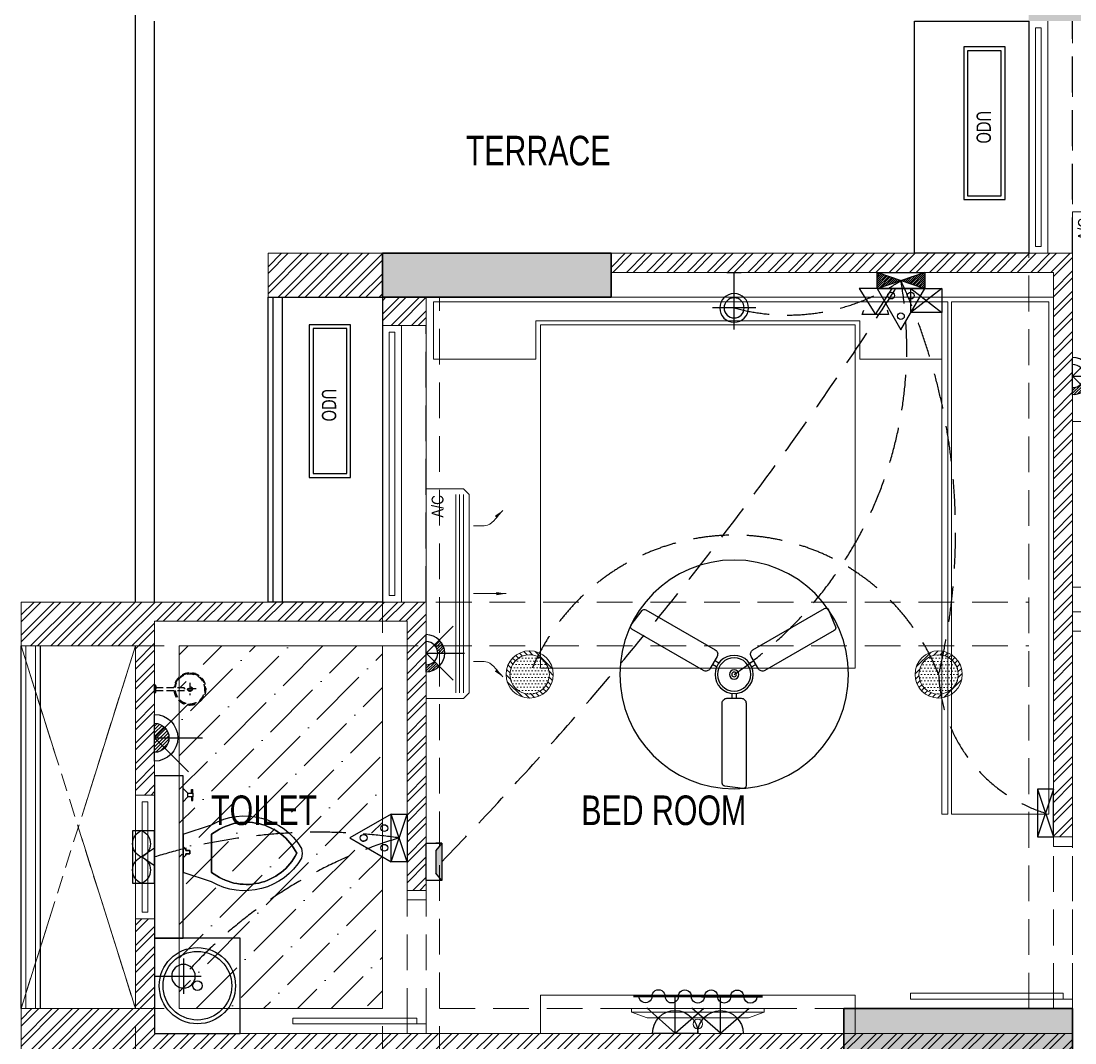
# Model space of a CAD drawing. Header units: inches. Extents: x 822859 to 1009930, y 496782 to 576896.
# Drawn here: x 825709 to 831238, y 519782 to 525141 of the extents above; entities that cross this region are included whole.
import ezdxf
from ezdxf.enums import TextEntityAlignment as Align

# ---------------------------------------------------------------- set-up
doc = ezdxf.new("R2010")
doc.units = ezdxf.units.IN
doc.header["$LTSCALE"] = 750
doc.header["$MEASUREMENT"] = 0
for name, pattern in [('DASHED', [0.75, 0.5, -0.25]), ('HIDDEN', [0.375, 0.25, -0.125]), ('HIDDEN2', [0.1875, 0.125, -0.0625])]:
    doc.linetypes.add(name, pattern=pattern)
for name, color, linetype, lineweight in [('1 x 15 W green led dl', 84, 'Continuous', 5), ('COLUMN', 5, 'Continuous', 13), ('DOOR-MSA', 8, 'Continuous', 13), ('DOTTED LINE-MSA', 8, 'HIDDEN2', 13), ('ELE-01-MSA', 8, 'Continuous', 18), ('ELE-04-MSA', 139, 'Continuous', 15), ('FURNITURE-MSA', 251, 'Continuous', 5), ('HVAC-HW UNIT', 1, 'Continuous', 13), ('S_B4_230x125', 3, 'HIDDEN', 20), ('S_B4_230x575', 10, 'HIDDEN', 20), ('S_B4_300x575', 30, 'HIDDEN', 20), ('S_B4_CUT OUT LINE', 9, 'Continuous', 20), ('S_B4_SUNK', 250, 'Continuous', 20), ('S_C_ABOVE HP TO TOP', 5, 'Continuous', 30), ('TEXT DETAIL-MSA', 8, 'Continuous', 13), ('TEXT ROOM NAME-MSA', 8, 'Continuous', 13), ('WALL HATCH-MSA', 251, 'Continuous', 9), ('WALL-MSA', 11, 'Continuous', 18), ('WINDOW-MSA', 8, 'Continuous', 13)]:
    doc.layers.add(name, color=color, linetype=linetype, lineweight=lineweight)
for name, color, linetype in [('AC 2 MODULE SWITCH', 6, 'DASHED'), ('CS SHEET', 7, 'Continuous'), ('E-18 wall light point', 3, 'Continuous'), ('E-18a wall light point', 6, 'Continuous'), ('E-20 night light point', 152, 'Continuous'), ('E-45 exhaust fan point', 5, 'Continuous'), ('E-47 switch board', 1, 'Continuous'), ('E-49 5A plug point', 150, 'Continuous'), ('E-49a SB with 5A plug point', 5, 'Continuous'), ('E-50 15A plug point', 1, 'Continuous'), ('E-51 15 A AC PLUG POINT', 6, 'Continuous'), ('E-55 telephone point', 6, 'Continuous'), ('E-56 television point', 4, 'Continuous'), ('ELE-02-MSA', 8, 'Continuous'), ("Emg-42 4' fan point", 30, 'Continuous'), ('P.FIXTURE', 8, 'Continuous'), ('PE-E-Electrical Control', 150, 'HIDDEN'), ('PROJ.', 7, 'Continuous'), ('R.C.C HATCH-MSA', 250, 'Continuous'), ('Switch Board', 72, 'Continuous')]:
    doc.layers.add(name, color=color, linetype=linetype)
doc.styles.add('125pt1.6', font='simplex.shx', dxfattribs={"width": 0.6, "height": 200})
doc.styles.add('Arial Narrow', font='swisscl.ttf', dxfattribs={"height": 150})
doc.styles.add('MtXpl_Swis721_LtCn_B', font='swisscl.ttf')
doc.styles.add('NARROW', font='ARIALN.TTF', dxfattribs={"height": 2.25})
doc.dimstyles.new('DIM_50', dxfattribs={"dimtxt": 200, "dimasz": 100, "dimexe": 25, "dimexo": 5, "dimgap": 25, "dimtad": 1, "dimdec": 0, "dimzin": 0, "dimdsep": 46, "dimtxsty": '125pt1.6', "dimblk": 'ARCHTICK', "dimcen": 0.09, "dimclrd": 8, "dimclre": 8, "dimclrt": 7, "dimaunit": 1, "dimadec": 4, "dimazin": 0, "dimtfac": 1, "dimtdec": 0, "dimtmove": 2, "dimatfit": 1, "dimfxl": 150, "dimfxlon": 1, "dimtolj": 1, "dimtzin": 0, "dimarcsym": 1})
pattern_1 = [(45, (-830625.795, -554021.86), (-53.0330086, 53.0330086), []), (45, (-830590.44, -554021.86), (-53.0330086, 53.0330086), [])]

# ---------------------------------------------------------------- blocks, each defined once
blk = doc.blocks.new('BLOCK-G & H TYPICAL COLOUMN')
at = {"layer": 'R.C.C HATCH-MSA'}
h = blk.add_hatch(color=256, dxfattribs=at)
h.dxf.hatch_style = 1
h.paths.add_polyline_path([(172697.62, -104207.75), (172688.57, -104207.75), (172688.57, -104255), (172697.62, -104255)])
h.paths.add_polyline_path([(172327.12, -104207.75), (172336.18, -104207.75), (172336.18, -104255), (172327.12, -104255)])
h.paths.add_polyline_path([(172819.88, -104207.75), (172819.88, -104216.81), (172867.12, -104216.81), (172867.12, -104207.75)])
h.paths.add_polyline_path([(172204.87, -104207.75), (172204.87, -104216.81), (172157.62, -104216.81), (172157.62, -104207.75)])
h.paths.add_polyline_path([(172561.18, -104240.06), (172552.12, -104240.06), (172552.12, -104287.31), (172561.18, -104287.31)])
h.paths.add_polyline_path([(172463.57, -104240.06), (172472.62, -104240.06), (172472.62, -104287.31), (172463.57, -104287.31)])
h.paths.add_polyline_path([(172177.87, -104422.2), (172177.87, -104431.25), (172130.62, -104431.25), (172130.62, -104422.2)])
h.paths.add_polyline_path([(172894.12, -104422.2), (172894.12, -104431.25), (172846.88, -104431.25), (172846.88, -104422.2)])
h.paths.add_polyline_path([(172336.12, -104486.75), (172336.12, -104495.81), (172288.87, -104495.81), (172288.87, -104486.75)])
h.paths.add_polyline_path([(172202.62, -104543.75), (172202.62, -104552.81), (172155.37, -104552.81), (172155.37, -104543.75)])
h.paths.add_polyline_path([(172822.13, -104543.75), (172822.13, -104552.81), (172869.37, -104552.81), (172869.37, -104543.75)])
h.paths.add_polyline_path([(172516.9, -104495.81), (172507.85, -104495.81), (172507.85, -104448.56), (172516.9, -104448.56)])
h.paths.add_polyline_path([(172697.62, -104104.25), (172688.57, -104104.25), (172688.57, -104057.01), (172697.62, -104057.01)])
h.paths.add_polyline_path([(172327.12, -104104.25), (172336.18, -104104.25), (172336.18, -104057.01), (172327.12, -104057.01)])
h.paths.add_polyline_path([(172819.88, -104104.25), (172819.88, -104095.2), (172867.12, -104095.2), (172867.12, -104104.25)])
h.paths.add_polyline_path([(172204.87, -104104.25), (172204.87, -104095.2), (172157.62, -104095.2), (172157.62, -104104.25)])
h.paths.add_polyline_path([(172561.18, -104071.94), (172552.12, -104071.94), (172552.12, -104024.7), (172561.18, -104024.7)])
h.paths.add_polyline_path([(172463.57, -104071.94), (172472.62, -104071.94), (172472.62, -104024.7), (172463.57, -104024.7)])
h.paths.add_polyline_path([(172177.87, -103889.81), (172177.87, -103880.75), (172130.62, -103880.75), (172130.62, -103889.81)])
h.paths.add_polyline_path([(172894.12, -103889.81), (172894.12, -103880.75), (172846.88, -103880.75), (172846.88, -103889.81)])
h.paths.add_polyline_path([(172336.12, -103825.25), (172336.12, -103816.2), (172288.87, -103816.2), (172288.87, -103825.25)])
h.paths.add_polyline_path([(172202.62, -103768.25), (172202.62, -103759.2), (172155.37, -103759.2), (172155.37, -103768.25)])
h.paths.add_polyline_path([(172822.13, -103768.25), (172822.13, -103759.2), (172869.37, -103759.2), (172869.37, -103768.25)])
h.paths.add_polyline_path([(172516.9, -103816.2), (172507.85, -103816.2), (172507.85, -103863.44), (172516.9, -103863.44)])
h.paths.add_polyline_path([(172548.37, -103699.31), (172548.37, -103690.25), (172595.62, -103690.25), (172595.62, -103699.31)])
h.paths.add_polyline_path([(172476.37, -103699.31), (172476.37, -103690.25), (172429.13, -103690.25), (172429.13, -103699.31)])
h.paths.add_polyline_path([(172726.82, -103612.31), (172726.82, -103603.25), (172774.06, -103603.25), (172774.06, -103612.31)])
h.paths.add_polyline_path([(172297.93, -103612.31), (172297.93, -103603.25), (172250.69, -103603.25), (172250.69, -103612.31)])
h.paths.add_polyline_path([(172920.37, -103523.81), (172920.37, -103514.75), (172857.56, -103514.75), (172857.56, -103523.81)])
h.paths.add_polyline_path([(172104.37, -103523.81), (172104.37, -103514.75), (172167.19, -103514.75), (172167.19, -103523.81)])
h.paths.add_polyline_path([(172476.37, -103492.94), (172467.32, -103492.94), (172467.32, -103445.7), (172476.37, -103445.7)])
h.paths.add_polyline_path([(172548.37, -103492.94), (172557.43, -103492.94), (172557.43, -103445.7), (172548.37, -103445.7)])
h.paths.add_polyline_path([(172663.43, -103454.75), (172759.5, -103454.75), (172759.5, -103349.7), (172663.43, -103349.7), (172663.43, -103358.75), (172750.44, -103358.75), (172750.44, -103445.7), (172663.43, -103445.7)])
h.paths.add_polyline_path([(172361.32, -103454.75), (172265.25, -103454.75), (172265.25, -103349.7), (172361.32, -103349.7), (172361.32, -103358.75), (172274.31, -103358.75), (172274.31, -103445.7), (172361.32, -103445.7)])
h.paths.add_polyline_path([(172428.37, -103358.75), (172419.32, -103358.75), (172419.32, -103311.51), (172428.37, -103311.51)])
h.paths.add_polyline_path([(172428.37, -103132.74), (172419.32, -103132.74), (172419.32, -103179.99), (172428.37, -103179.99)])
h.paths.add_polyline_path([(172151.62, -103286.75), (172151.62, -103277.7), (172104.37, -103277.7), (172104.37, -103286.75)])
h.paths.add_polyline_path([(172245.43, -103162.74), (172245.43, -103153.68), (172198.19, -103153.68), (172198.19, -103162.74)])
h.paths.add_polyline_path([(172428.37, -103021.25), (172419.32, -103021.25), (172419.32, -103068.5), (172428.37, -103068.5)])
h.paths.add_polyline_path([(172245.43, -102997.25), (172236.37, -102997.25), (172236.37, -103044.5), (172245.43, -103044.5)])
h.paths.add_polyline_path([(172104.37, -102997.25), (172104.37, -103006.31), (172151.62, -103006.31), (172151.62, -102997.25)])
h.paths.add_polyline_path([(172596.37, -103358.75), (172605.43, -103358.75), (172605.43, -103311.51), (172596.37, -103311.51)])
h.paths.add_polyline_path([(172596.37, -103132.74), (172605.43, -103132.74), (172605.43, -103179.99), (172596.37, -103179.99)])
h.paths.add_polyline_path([(172873.13, -103286.75), (172873.13, -103277.7), (172920.37, -103277.7), (172920.37, -103286.75)])
h.paths.add_polyline_path([(172779.32, -103162.74), (172779.32, -103153.68), (172826.56, -103153.68), (172826.56, -103162.74)])
h.paths.add_polyline_path([(172596.37, -103021.25), (172605.43, -103021.25), (172605.43, -103068.5), (172596.37, -103068.5)])
h.paths.add_polyline_path([(172779.32, -102997.25), (172788.37, -102997.25), (172788.37, -103044.5), (172779.32, -103044.5)])
h.paths.add_polyline_path([(172920.37, -102997.25), (172920.37, -103006.31), (172873.13, -103006.31), (172873.13, -102997.25)])
h.paths.add_polyline_path([(172548.37, -104612.7), (172548.37, -104621.75), (172595.62, -104621.75), (172595.62, -104612.7)])
h.paths.add_polyline_path([(172476.37, -104612.7), (172476.37, -104621.75), (172429.13, -104621.75), (172429.13, -104612.7)])
h.paths.add_polyline_path([(172297.93, -104699.7), (172297.93, -104708.75), (172250.69, -104708.75), (172250.69, -104699.7)])
h.paths.add_polyline_path([(172104.37, -104788.2), (172104.37, -104797.25), (172167.19, -104797.25), (172167.19, -104788.2)])
h.paths.add_polyline_path([(172726.82, -104699.7), (172726.82, -104708.75), (172774.06, -104708.75), (172774.06, -104699.7)])
h.paths.add_polyline_path([(172920.37, -104788.2), (172920.37, -104797.25), (172857.56, -104797.25), (172857.56, -104788.2)])
h.paths.add_polyline_path([(172476.37, -104819.06), (172467.32, -104819.06), (172467.32, -104866.31), (172476.37, -104866.31)])
h.paths.add_polyline_path([(172548.37, -104819.06), (172557.43, -104819.06), (172557.43, -104866.31), (172548.37, -104866.31)])
h.paths.add_polyline_path([(172663.43, -104857.25), (172759.5, -104857.25), (172759.5, -104962.31), (172663.43, -104962.31), (172663.43, -104953.25), (172750.44, -104953.25), (172750.44, -104866.31), (172663.43, -104866.31)])
h.paths.add_polyline_path([(172361.32, -104857.25), (172265.25, -104857.25), (172265.25, -104962.31), (172361.32, -104962.31), (172361.32, -104953.25), (172274.31, -104953.25), (172274.31, -104866.31), (172361.32, -104866.31)])
h.paths.add_polyline_path([(172428.37, -104953.25), (172419.32, -104953.25), (172419.32, -105000.5), (172428.37, -105000.5)])
h.paths.add_polyline_path([(172428.37, -105178.31), (172419.32, -105178.31), (172419.32, -105131.06), (172428.37, -105131.06)])
h.paths.add_polyline_path([(172151.62, -105025.25), (172151.62, -105034.31), (172104.37, -105034.31), (172104.37, -105025.25)])
h.paths.add_polyline_path([(172245.43, -105072.5), (172236.37, -105072.5), (172236.37, -105025.25), (172245.43, -105025.25)])
h.paths.add_polyline_path([(172428.37, -105290.75), (172419.32, -105290.75), (172419.32, -105243.51), (172428.37, -105243.51)])
h.paths.add_polyline_path([(172245.43, -105314.75), (172236.37, -105314.75), (172236.37, -105267.51), (172245.43, -105267.51)])
h.paths.add_polyline_path([(172104.37, -105277.35), (172113.43, -105277.35), (172113.43, -105314.75), (172104.37, -105314.75)])
h.paths.add_polyline_path([(172596.37, -104953.25), (172605.43, -104953.25), (172605.43, -105000.5), (172596.37, -105000.5)])
h.paths.add_polyline_path([(172596.37, -105178.31), (172605.43, -105178.31), (172605.43, -105131.06), (172596.37, -105131.06)])
h.paths.add_polyline_path([(172873.13, -105025.25), (172873.13, -105034.31), (172920.37, -105034.31), (172920.37, -105025.25)])
h.paths.add_polyline_path([(172788.37, -105025.25), (172779.32, -105025.25), (172779.32, -105072.5), (172788.37, -105072.5)])
h.paths.add_polyline_path([(172596.37, -105290.75), (172605.43, -105290.75), (172605.43, -105243.51), (172596.37, -105243.51)])
h.paths.add_polyline_path([(172779.32, -105314.75), (172788.37, -105314.75), (172788.37, -105267.51), (172779.32, -105267.51)])
h.paths.add_polyline_path([(172911.32, -105314.75), (172920.37, -105314.75), (172920.37, -105277.35), (172911.32, -105277.35)])
h.paths.add_polyline_path([(172688.63, -104486.75), (172688.63, -104495.81), (172735.87, -104495.81), (172735.87, -104486.75)])
h.paths.add_polyline_path([(172688.63, -103825.25), (172688.63, -103816.2), (172735.87, -103816.2), (172735.87, -103825.25)])
at = {"layer": 'COLUMN'}
for points in [[(172202.62, -104543.75), (172202.62, -104552.81), (172155.37, -104552.81), (172155.37, -104543.75)], [(172297.93, -104699.7), (172297.93, -104708.75), (172250.69, -104708.75), (172250.69, -104699.7)]]:
    blk.add_lwpolyline(points, close=True, dxfattribs=at)
blk = doc.blocks.new('t4tgg34')
for points in [[(375405.3, -62759.1), (375390.8, -62744.6), (375390.8, -62738.4), (375370.8, -62738.4), (375370.8, -62719.7), (375390.8, -62719.7), (375390.8, -62713.4), (375405.3, -62699), (375405.3, -62635.1), (375255.5, -62585.2, 0.412342), (374784.6, -62708.9, 0.132891), (374784.6, -62761, 0.412336), (375255.5, -62884.7), (375405.3, -62834.8)], [(375255.5, -62834.8, -0.475238), (374809.5, -62734.9, -0.475243), (375255.5, -62635.1)]]:
    blk.add_lwpolyline(points, format="xyb", close=True)
blk.add_lwpolyline([(375255.5, -62834.8), (375255.5, -62635.1, 0.475243), (374809.5, -62734.9, 0.475238), (375255.5, -62834.8, 0.489246)], format="xyb")
blk.add_lwpolyline([(375405.3, -62635.1), (375405.3, -62699), (375390.8, -62713.4), (375390.8, -62719.7), (375370.8, -62719.7), (375370.8, -62738.4), (375390.8, -62738.4), (375390.8, -62744.6), (375405.3, -62759.1), (375405.3, -62699), (375405.3, -62834.8)])
blk = doc.blocks.new('9')
at = {"linetype": 'Continuous'}
for p, q in [((709869.5, -390414.7), (709869.5, -390433.8)), ((709875.9, -390433.8), (709869.5, -390433.8)), ((709875.9, -390414.7), (709875.9, -390433.8))]:
    blk.add_line(p, q, dxfattribs=at)
for points in [[(709875.9, -390395.7), (709875.9, -390376.6), (709869.5, -390376.6), (709869.5, -390395.7)], [(709894.9, -390395.7), (709920.3, -390370.3), (709920.3, -390440.1), (709894.9, -390414.7)]]:
    blk.add_lwpolyline(points, dxfattribs=at)
blk.add_lwpolyline([(709894.9, -390414.7), (709869.5, -390414.7), (709869.5, -390395.7), (709894.9, -390395.7)], close=True, dxfattribs=at)
blk = doc.blocks.new('SHOWE')
at = {"linetype": 'HIDDEN', "ltscale": 0.2}
for p, q in [((3964261.3, -1171717.9), (3964261.3, -1171674.7)), ((3964261.3, -1171674.7), (3964263.3, -1171674.7)), ((3964264.2, -1171676.3), (3964264.2, -1171716.3)), ((3964268.7, -1171680.5), (3964268.7, -1171696.3)), ((3964268.7, -1171688.6), (3964437.5, -1171688.6)), ((3964447.4, -1171664.5), (3964447.4, -1171728.1)), ((3964261.3, -1171717.9), (3964263.3, -1171717.9)), ((3964268.7, -1171712), (3964268.7, -1171696.3)), ((3964268.7, -1171704), (3964437.5, -1171704)), ((3964479.2, -1171696.3), (3964415.6, -1171696.3))]:
    blk.add_line(p, q, dxfattribs=at)
for radius in [12.5, 10.6]:
    blk.add_circle((3964447.4, -1171696.3), radius, dxfattribs=at)
for centre, radius, start, end in [((3964447.4, -1171696.3), 84.1, 185.2383, 174.7617), ((3964447.4, -1171696.3), 81.4, 185.4105, 174.5895), ((3964447.4, -1171696.3), 78, 185.6496, 174.3504), ((3964262.4, -1171676.3), 1.76, 358.0282, 62.0821), ((3964259.8, -1171685.3), 10.1, 28.3436, 64.2104), ((3964262.4, -1171716.3), 1.76, 297.9179, 1.9718), ((3964259.8, -1171707.2), 10.1, 295.7896, 331.6564)]:
    blk.add_arc(centre, radius, start, end, dxfattribs=at)
blk = doc.blocks.new('A$C16cd5f5f')
at = {"layer": 'WINDOW-MSA', "ltscale": 5000}
for points in [[(50, 50), (50, 850), (80, 850), (80, 50)], [(0, 0), (50, 0), (50, 100), (0, 100)], [(900, 0), (850, 0), (850, 100), (900, 100)]]:
    blk.add_lwpolyline(points, close=True, dxfattribs=at)
at = {"layer": 'WINDOW-MSA', "linetype": 'HIDDEN', "elevation": 0}
blk.add_lwpolyline([(50, 100), (850, 100)], dxfattribs=at)
at = {"layer": 'WINDOW-MSA', "linetype": 'HIDDEN'}
blk.add_lwpolyline([(50, 0), (850, 0)], dxfattribs=at)
blk = doc.blocks.new('A$Cbea8c011')
at = {"layer": 'ELE-02-MSA', "elevation": 0}
for points in [[(400, -108.3), (-400, -108.3), (-400, 108.3), (400, 108.3)], [(380, -88.3), (-380, -88.3), (-380, 88.3), (380, 88.3)]]:
    blk.add_lwpolyline(points, close=True, dxfattribs=at)
at = {"layer": 'TEXT DETAIL-MSA', "style": 'Arial Narrow'}
blk.add_text('ODU', height=75, dxfattribs=at).set_placement((-106.4, -41.5, 0))
blk = doc.blocks.new('A$Ca69f7aba')
at = {"layer": 'WINDOW-MSA', "ltscale": 5000}
for points in [[(-750, 0), (-700, 0), (-700, -100), (-750, -100)], [(0, 0), (-50, 0), (-50, -100), (0, -100)], [(-50, -50), (-50, -700), (-80, -700), (-80, -50)]]:
    blk.add_lwpolyline(points, close=True, dxfattribs=at)
at = {"layer": 'WINDOW-MSA', "linetype": 'HIDDEN'}
blk.add_lwpolyline([(-50, 0), (-700, 0)], dxfattribs=at)
at = {"layer": 'WINDOW-MSA', "linetype": 'HIDDEN', "elevation": 0}
blk.add_lwpolyline([(-50, -100), (-700, -100)], dxfattribs=at)
blk = doc.blocks.new('G$C7997B730')
at = {"layer": 'FURNITURE-MSA'}
for p, q in [((36, 1325, 0), (0, 1325, 0)), ((0, 1325, 0), (0, 0, 0)), ((36, 1325, 0), (0, 1325, 0)), ((93, 1169, 0), (36, 1325, 0)), ((36, 0, 0), (36, 1325, 0)), ((93, 1169, 0), (36, 1325, 0)), ((93, 156, 0), (93, 1169, 0)), ((93, 156, 0), (36, 0, 0)), ((36, 0, 0), (0, 0, 0))]:
    blk.add_line(p, q, dxfattribs=at)
blk = doc.blocks.new('A$Caebde61c')
at = {"layer": 'FURNITURE-MSA'}
for p, q in [((1525.4, -39511.1), (4816.3, -39511.1)), ((1525.4, -41109.9), (1525.4, -39659.9))]:
    blk.add_line(p, q, dxfattribs=at)
for points in [[(2100.4, -39636.1), (3800.4, -39636.1), (3800.4, -39836.1), (4231.3, -39836.1), (4231.3, -39536.1), (1563.8, -39536.1), (1563.8, -39836.1), (2100.4, -39836.1)], [(4261.3, -42222.1), (4261.3, -39536.1), (4231.3, -39536.1), (4231.3, -42222.1)], [(4791.3, -42222.1), (4791.3, -39536.1), (4281.3, -39536.1), (4281.3, -42222.1)], [(3775.4, -39656.1), (3775.4, -41456.1), (2125.4, -41456.1), (2125.4, -39656.1)], [(2125.4, -43172.1), (2125.4, -43372.1), (3775.4, -43372.1), (3775.4, -43172.1)]]:
    blk.add_lwpolyline(points, close=True, dxfattribs=at)
blk.add_circle((2950.4, -43323, 0), 25, dxfattribs=at)
at = {"layer": 'FURNITURE-MSA', "xscale": 0.5248800000000007, "yscale": 0.5248800000000007, "zscale": 0.5248800000000007, "rotation": 270}
blk.add_blockref('G$C7997B730', (2602.7, -43242.4, 0), dxfattribs=at)
blk = doc.blocks.new('DRHASHGSDG')
at = {"layer": 'WALL HATCH-MSA'}
h = blk.add_hatch(dxfattribs=at)
h.set_pattern_fill('ANSI32', color=256, scale=200)
h.set_pattern_definition(pattern_1)
h.paths.add_polyline_path([(-3620.9, -30099), (-3620.9, -30329), (-3020.9, -30329), (-3020.9, -30099)])
h = blk.add_hatch(dxfattribs=at)
h.set_pattern_fill('ANSI32', color=256, scale=200)
h.set_pattern_definition(pattern_1)
h.paths.add_polyline_path([(-1820.9, -30199), (-1820.9, -30099), (600, -30099), (600, -33160), (500, -33160), (500, -30199)])
h = blk.add_hatch(dxfattribs=at)
h.set_pattern_fill('ANSI32', color=256, scale=200)
h.set_pattern_definition(pattern_1)
h.paths.add_polyline_path([(-3020.9, -30477.8), (-3020.9, -30329), (-2790.9, -30329), (-2790.9, -30477.8)])
h = blk.add_hatch(dxfattribs=at)
h.set_pattern_fill('ANSI32', color=256, scale=200)
h.set_pattern_definition(pattern_1)
h.paths.add_polyline_path([(-4916.3, -31927.8), (-4916.3, -32157.8), (-4316.3, -32157.8), (-4316.3, -32940), (-4216.3, -32940), (-4216.3, -32027.8), (-2890.9, -32027.8), (-2890.9, -33440), (-2790.9, -33440), (-2790.9, -31927.8)])
h = blk.add_hatch(dxfattribs=at)
h.set_pattern_fill('ANSI32', color=256, scale=200)
h.set_pattern_definition(pattern_1)
h.paths.add_polyline_path([(-4916.3, -34060), (-4916.3, -34290), (-4316.3, -34290), (-4316.3, -34507.9), (-4216.3, -34507.9), (-4216.3, -34290), (-3020.9, -34290), (-3020.9, -34990), (-2920.9, -34990), (-2920.9, -34290), (500, -34290), (500, -34790), (600, -34790), (600, -34190), (-4216.3, -34190), (-4216.3, -33590), (-4316.3, -33590), (-4316.3, -34060)])
at = {"layer": 'DOTTED LINE-MSA'}
blk.add_line((-230, -28881.2), (-230, -30099), dxfattribs=at)
for points in [[(-4316.3, -32157.8), (-4916.3, -34060)], [(-4916.3, -32157.8), (-4316.3, -34060)]]:
    blk.add_lwpolyline(points, dxfattribs=at)
at = {"layer": 'ELE-01-MSA'}
for p, q in [((-4891.3, -34060), (-4891.3, -32157.8)), ((-4841.3, -32157.8), (-4841.3, -34060))]:
    blk.add_line(p, q, dxfattribs=at)
at = {"layer": 'ELE-02-MSA'}
for p, q in [((-4316.3, -31927.8), (-4316.3, -25603.2)), ((-4216.3, -31927.8), (-4216.3, -28881.2)), ((-3595.9, -30329), (-3595.9, -31927.8)), ((-3545.9, -30329), (-3545.9, -31927.8)), ((-4916.3, -34060), (-4916.3, -32157.8)), ((-4816.3, -32157.8), (-4816.3, -34060))]:
    blk.add_line(p, q, dxfattribs=at)
at = {"layer": 'ELE-02-MSA', "linetype": 'HIDDEN'}
for p, q in [((600, -30099), (600, -28881.2)), ((-2790.9, -31927.8), (-2790.9, -30477.8))]:
    blk.add_line(p, q, dxfattribs=at)
at = {"layer": 'ELE-04-MSA'}
blk.add_line((-3620.9, -30329), (-3620.9, -31927.8), dxfattribs=at)
at = {"layer": 'P.FIXTURE'}
for points in [[(-4066.3, -33690), (-4066.3, -32840), (-4216.3, -32840), (-4216.3, -33690)], [(-4216.3, -34190), (-3766.3, -34190), (-3766.3, -33690), (-4216.3, -33690)]]:
    blk.add_lwpolyline(points, close=True, dxfattribs=at)
for radius in [200, 180, 25]:
    blk.add_circle((-3991.3, -33940), radius, dxfattribs=at)
at = {"layer": 'WALL-MSA'}
for p, q in [((-3620.9, -30099), (-3020.9, -30099)), ((-3620.9, -30329), (-3620.9, -30099)), ((-3020.9, -30329), (-3020.9, -30099)), ((-1820.9, -30099), (600, -30099)), ((-1820.9, -30199), (-1820.9, -30099)), ((600, -33160), (600, -30099)), ((-1820.9, -30199), (500, -30199)), ((500, -33160), (500, -30199)), ((-3620.9, -30329), (-3020.9, -30329)), ((-2790.9, -30329), (-3020.9, -30329)), ((-2790.9, -30477.8), (-2790.9, -30329)), ((-2790.9, -31927.8), (-4916.3, -31927.8)), ((-4916.3, -32157.8), (-4916.3, -31927.8)), ((-2790.9, -31927.8, 0), (-2790.9, -33440)), ((-2890.9, -32027.8), (-4216.3, -32027.8)), ((-4216.3, -32940), (-4216.3, -32027.8)), ((-2890.9, -32027.8, 0), (-2890.9, -33440)), ((-4316.3, -32157.8), (-4916.3, -32157.8)), ((-4316.3, -32940), (-4316.3, -32157.8)), ((-4216.3, -32940), (-4316.3, -32940)), ((500, -33160), (600, -33160)), ((-2790.9, -33440), (-2890.9, -33440)), ((-4216.3, -33590), (-4316.3, -33590)), ((-4316.3, -34060), (-4316.3, -33590)), ((-4216.3, -34190), (-4216.3, -33590)), ((-4916.3, -34060), (-4316.3, -34060)), ((-4916.3, -34290), (-4916.3, -34060)), ((-4216.3, -34190), (600, -34190)), ((600, -34790), (600, -34190))]:
    blk.add_line(p, q, dxfattribs=at)
blk.add_lwpolyline([(-2790.9, -30477.8), (-3020.9, -30477.8), (-3020.9, -30329)], dxfattribs=at)
at = {"layer": 'WINDOW-MSA'}
for p, q in [((370, -28881.2), (370, -30099)), ((470, -28881.2), (470, -30099)), ((-3020.9, -30477.8), (-3020.9, -31927.8)), ((-2920.9, -30477.8), (-2920.9, -31927.8)), ((-4316.3, -33590), (-4316.3, -32940)), ((-4216.3, -32940), (-4216.3, -33590))]:
    blk.add_line(p, q, dxfattribs=at)
for points in [[(435, -30064), (435, -28916.2), (405, -28916.2), (405, -30064)], [(-2955.9, -31892.8), (-2955.9, -30512.8), (-2985.9, -30512.8), (-2985.9, -31892.8)], [(-4281.3, -32975), (-4281.3, -33555), (-4251.3, -33555), (-4251.3, -32975)]]:
    blk.add_lwpolyline(points, close=True, dxfattribs=at)
at = {"xscale": -1, "rotation": 270}
for p in [(137.9, -29416.9, 0), (-3296.5, -30874.3, 0)]:
    blk.add_blockref('A$Cbea8c011', p, dxfattribs=at)
at = {"layer": 'COLUMN', "xscale": 25.4, "yscale": 25.4, "zscale": 25.4}
blk.add_blockref('BLOCK-G & H TYPICAL COLOUMN', (-4375767.4, 2625312.3), dxfattribs=at)
at = {"layer": 'DOOR-MSA'}
blk.add_blockref('A$C16cd5f5f', (600, -32080.2, 0), dxfattribs=at)
at = {"layer": 'DOOR-MSA', "rotation": 270}
blk.add_blockref('A$Ca69f7aba', (-2790.9, -34190), dxfattribs=at)
at = {"layer": 'FURNITURE-MSA'}
blk.add_blockref('A$Caebde61c', (-4316.3, 9182.1), dxfattribs=at)
at = {"layer": 'P.FIXTURE', "lineweight": 30}
blk.add_blockref('SHOWE', (-3968477.6, 1139312.4), dxfattribs=at)
at = {"layer": 'P.FIXTURE', "rotation": 180}
blk.add_blockref('9', (705854.1, -423345.2), dxfattribs=at)
at = {"layer": 'P.FIXTURE', "xscale": -1}
blk.add_blockref('t4tgg34', (371339, 29489.1), dxfattribs=at)
at = {"layer": 'WINDOW-MSA', "rotation": 90.00000000000001}
blk.add_blockref('A$C16cd5f5f', (600, -34060), dxfattribs=at)
at = {"layer": 'TEXT ROOM NAME-MSA', "lineweight": 0, "style": 'MtXpl_Swis721_LtCn_B'}
for s, p in [('TERRACE', (-2583, -29637.9, 0)), ('TOILET', (-3919.2, -33097.5, 0)), ('BED ROOM', (-1977.2, -33097.5, 0))]:
    blk.add_text(s, height=155, dxfattribs=at).set_placement(p)
blk = doc.blocks.new('C-230x1200')
at = {"layer": 'S_C_ABOVE HP TO TOP'}
h = blk.add_hatch(color=250, dxfattribs=at)
h.dxf.hatch_style = 1
h.paths.add_polyline_path([(-230, 1200), (-230, 0), (0, 0), (0, 1200)])
at = {"layer": 'S_C_ABOVE HP TO TOP', "color": 8}
blk.add_lwpolyline([(0, 1200), (-230, 1200), (-230, 0), (0, 0)], close=True, dxfattribs=at)
blk = doc.blocks.new('zw$A6E')
at = {"layer": 'S_B4_SUNK'}
h = blk.add_hatch(dxfattribs=at)
h.set_pattern_fill('ANSI36', color=252, scale=1000)
h.set_pattern_definition([(45, (-142690.51, 158401.09), (66.29126, 243.067956), [312.5, -62.5, 0, -62.5])])
h.paths.add_polyline_path([(-16180.1, -32157.8), (-15114.7, -32157.8), (-15114.7, -34060), (-16180.1, -34060)])
at = {"layer": 'PROJ.', "color": 150}
for points in [[(-12323.8, -28881.2), (-11723.8, -28881.2), (-11723.8, -30099), (-12323.8, -30099)], [(-15714.7, -30329), (-15114.7, -30329), (-15114.7, -31927.8), (-15714.7, -31927.8)]]:
    blk.add_lwpolyline(points, close=True, dxfattribs=at)
at = {"layer": 'S_B4_230x125', "color": 118}
for p, q in [((-15114.7, -31927.8), (-11723.8, -31927.8)), ((-15114.7, -32157.8), (-11723.8, -32157.8))]:
    blk.add_line(p, q, dxfattribs=at)
at = {"layer": 'S_B4_230x575', "color": 8}
for p, q in [((-11723.8, -34060), (-11723.8, -28881.2)), ((-11493.8, -34060), (-11493.8, -28881.2)), ((-15714.7, -30099), (-15114.7, -30099)), ((-15714.7, -30099), (-15714.7, -30329)), ((-13914.7, -30099), (-11723.8, -30099)), ((-15714.7, -30329), (-15114.7, -30329)), ((-13914.7, -30329), (-11723.8, -30329)), ((-11494, -31850.2), (-8161.5, -31850.2)), ((-17010.1, -31927.8), (-15114.7, -31927.8)), ((-17010.1, -32157.8), (-17010.1, -31927.8)), ((-11494, -32080.2), (-8161.5, -32080.2)), ((-17010.1, -32157.8), (-15114.7, -32157.8)), ((-16410.1, -34060), (-16410.1, -32157.8)), ((-16180.1, -34060), (-16180.1, -32157.8)), ((-17010.1, -34060), (-15114.7, -34060)), ((-17010.1, -34290), (-17010.1, -34060)), ((-16410.1, -36307.9), (-16410.1, -34060)), ((-14814.7, -34060), (-12693.8, -34060))]:
    blk.add_line(p, q, dxfattribs=at)
at = {"layer": 'S_B4_300x575', "color": 8}
for p, q in [((-15114.7, -36307.9), (-15114.7, -30329)), ((-14814.7, -36307.9), (-14814.7, -30329))]:
    blk.add_line(p, q, dxfattribs=at)
at = {"layer": 'S_B4_CUT OUT LINE', "color": 252, "linetype": 'HIDDEN', "ltscale": 5}
for p, q in [((-16410.1, -34060), (-17010.1, -32157.8)), ((-16410.1, -32157.8), (-17010.1, -34060)), ((-17010.1, -34060), (-17010.1, -32157.8))]:
    blk.add_line(p, q, dxfattribs=at)
at = {"layer": 'S_B4_SUNK', "color": 252}
blk.add_lwpolyline([(-16180.1, -32157.8), (-15114.7, -32157.8), (-15114.7, -34060), (-16180.1, -34060)], close=True, dxfattribs=at)
at = {"layer": 'S_C_ABOVE HP TO TOP', "xscale": -1, "rotation": 270}
blk.add_blockref('C-230x1200', (-15114.7, -30099), dxfattribs=at)
at = {"layer": 'S_C_ABOVE HP TO TOP', "rotation": 90.00000000000001}
blk.add_blockref('C-230x1200', (-11493.8, -34060), dxfattribs=at)
blk = doc.blocks.new('PP-01')
h = blk.add_hatch()
h.set_pattern_fill('ANSI31', color=256, scale=1.635026, style=0)
h.set_pattern_definition([(45, (-4840.0876, -743.28332), (-0.14451727, 0.14451727), [])])
edge = h.paths.add_edge_path()
edge.add_ellipse((0, 0), major_axis=(0.861, 0.861), ratio=1, start_angle=90, end_angle=135)
edge.add_line((-1.218, 0), (0, 0))
edge.add_line((0, 0), (-0.861, 0.861))
edge = h.paths.add_edge_path()
edge.add_line((0, 0), (0, 1.218))
edge.add_ellipse((0, 0), major_axis=(0.861, 0.861), ratio=1, start_angle=45, end_angle=90)
edge.add_line((-0.861, 0.861), (0, 0))
edge = h.paths.add_edge_path()
edge.add_line((0, 0), (0.861, 0.861))
edge.add_ellipse((0, 0), major_axis=(0.861, 0.861), ratio=1, start_angle=0, end_angle=45)
edge.add_line((0, 1.218), (0, 0))
edge = h.paths.add_edge_path()
edge.add_ellipse((0, 0), major_axis=(0.861, 0.861), ratio=1, start_angle=-45, end_angle=0)
edge.add_line((0.861, 0.861), (0, 0))
edge.add_line((0, 0), (1.218, 0))
for p, q in [((0, 0), (0, 4.042)), ((0, 0), (-2.858, 2.858)), ((0, 0), (2.858, 2.858)), ((-1.962, 0), (1.962, 0))]:
    blk.add_line(p, q)
for radius in [1.962, 1.218]:
    blk.add_arc((0, 0), radius, 0, 180)
blk = doc.blocks.new('A$C4D7A2C8D')
blk.add_lwpolyline([(4, -1.68), (-6, -1.68), (-6, 1.68), (4, 1.68)], close=True)
for points in [[(4, 1.68), (-6, -1.68)], [(4, -1.68), (-6, 1.68)]]:
    blk.add_lwpolyline(points)
blk = doc.blocks.new('P ONB-01')
at = {"ltscale": 0.4}
blk.add_lwpolyline([(1.809, 0), (0, 3.133), (-1.809, 0)], close=True, dxfattribs=at)
for centre in [(0, 2.089), (-0.746, 0.522), (0.746, 0.522)]:
    blk.add_circle(centre, 0.259, dxfattribs=at)
blk = doc.blocks.new('WL-03')
for points in [[(0, 0), (0, 5.64)], [(2.14, 3.5), (-2.14, 3.5)], [(0.71, 0), (-0.71, 0)]]:
    blk.add_lwpolyline(points)
blk.add_circle((0, 3.5), 1.42)
blk = doc.blocks.new('EF-01')
for p in [(-0.84, 0), (0.84, 0)]:
    blk.add_line(p, (0, 1.24))
blk.add_lwpolyline([(-2.52, 2.1), (2.52, 2.1), (2.52, 0), (-2.52, 0)], close=True)
for centre, start, end in [((-1.26, 0.74), 21.796, 158.204), ((1.26, 0.74), 21.796, 158.204), ((-1.26, 1.75), 201.796, 338.204), ((1.26, 1.75), 201.796, 338.204)]:
    blk.add_arc(centre, 1.36, start, end)
blk = doc.blocks.new('_ArchTick')
at = {"color": 0, "linetype": 'ByBlock', "const_width": 0.15}
blk.add_lwpolyline([(-0.5, -0.5), (0.5, 0.5)], dxfattribs=at)
blk = doc.blocks.new('P-01')
for p, q in [((-0.5, 0), (-0.5, 3.094)), ((-0.5, 0), (-2.906, 2.115)), ((-0.5, 0), (1.906, 2.115)), ((1.405, 0), (-2.405, 0))]:
    blk.add_line(p, q)
blk.add_arc((-0.5, -0.001), 1.905, 0.02927, 179.97073)
blk = doc.blocks.new('A$C39A77DF2')
at = {"layer": 'E-49 5A plug point', "xscale": -62.36633987703786, "yscale": 62.36633987703786, "zscale": 79.20525164419156, "rotation": 270}
blk.add_blockref('P-01', (0, 31.2), dxfattribs=at)
blk = doc.blocks.new('TV-02')
at = {"const_width": 0.171}
blk.add_lwpolyline([(4.516, 0), (-6.36, 0)], dxfattribs=at)
at = {"ltscale": 100}
for centre, major_axis, start_param, end_param in [((-5.335, 0), (0.39, 0.39), 5.497787, 8.63938), ((-3.129, 0), (0.39, 0.39), 5.497787, 8.63938), ((-0.922, 0), (0.39, 0.39), 5.497787, 8.63938), ((0.181, 0), (0.39, 0.39), 2.356194, 5.497787), ((1.284, 0), (-0.39, 0.39), 3.926991, 7.068583), ((2.388, 0), (0.39, 0.39), 2.356194, 5.497787), ((3.491, 0), (-0.39, 0.39), 3.926991, 7.068583), ((-4.232, 0), (0.39, 0.39), 2.356194, 5.497787), ((-2.025, 0), (-0.39, 0.39), 0.785398, 3.926991)]:
    blk.add_ellipse(centre, major_axis=major_axis, ratio=1, start_param=start_param, end_param=end_param, dxfattribs=at)
blk = doc.blocks.new('NL-01')
at = {"linetype": 'HIDDEN2'}
blk.add_hatch(color=256, dxfattribs=at).paths.add_polyline_path([(1.81, 1.55), (3, 2.49), (-3, 2.49), (-1.81, 1.55)])
for p, q in [((-3, 2.49), (-3, 1.55)), ((-3, 2.49), (-1.81, 1.55)), ((-3, 2.49), (3, 2.49)), ((-3, 0), (-3, 2.49)), ((3, 2.49), (1.81, 1.55)), ((3, 2.49), (3, 0)), ((3, 0), (-3, 0)), ((-1.81, 1.55), (1.81, 1.55))]:
    blk.add_line(p, q)
blk = doc.blocks.new('TP-01')
for p, q in [((0.01, 3.04), (-1.94, 0)), ((-1.53, 3.04), (1.56, 3.04)), ((-1.39, 2.51), (-1.53, 3.04)), ((1.94, 0), (0.01, 3.04)), ((1.56, 3.04), (1.38, 2.52)), ((-1.94, 0), (1.94, 0))]:
    blk.add_line(p, q)
blk = doc.blocks.new('AC SWITCH')
at = {"layer": 'AC 2 MODULE SWITCH', "color": 5, "linetype": 'ByBlock'}
for p, q in [((0, 2.95), (4.5, -2.95)), ((0, -2.95), (4.5, 2.95))]:
    blk.add_line(p, q, dxfattribs=at)
blk.add_lwpolyline([(0, 2.95), (4.5, 2.95), (4.5, -2.95), (0, -2.95)], close=True, dxfattribs=at)
blk = doc.blocks.new('6tyyyy4')
at = {"layer": 'Switch Board'}
h = blk.add_hatch(dxfattribs=at)
h.set_pattern_fill('ANSI31', color=1, scale=2.670621)
h.set_pattern_definition([(45, (-0.07464, -0.58604), (-0.236052, 0.236052), [])])
h.paths.add_polyline_path([(-0.32, -0.54), (5.33, -2.47), (5.33, 1.39)])
h.paths.add_polyline_path([(-5.97, 1.39), (-5.97, -2.47), (-0.32, -0.54)])
at = {"layer": 'Switch Board', "color": 1}
for p, q in [((-5.97, -2.47), (-5.97, 1.39)), ((-5.97, 1.39), (5.33, 1.39)), ((-5.97, 1.39), (5.33, -2.47)), ((5.33, 1.39), (5.33, -2.47)), ((5.33, -2.47), (-5.97, -2.47))]:
    blk.add_line(p, q, dxfattribs=at)
blk.add_lwpolyline([(-5.97, -2.47), (5.33, 1.39)], dxfattribs=at)
blk = doc.blocks.new('F12')
at = {"color": 7}
for p, q in [((-0.115, 0.993), (-0.115, 1.25)), ((0.115, 0.993), (0.115, 1.25)), ((-0.918, -0.397), (-1.14, -0.525)), ((0.918, -0.397), (1.14, -0.525)), ((-0.803, -0.596), (-1.025, -0.725)), ((0.803, -0.596), (1.025, -0.725))]:
    blk.add_line(p, q, dxfattribs=at)
for points in [[(-0.375, 1.25), (0.375, 1.25, 0.414214), (0.625, 1.5), (0.625, 5.831, 0.453094), (0.455, 5.98), (-0.495, 5.855, 0.376373), (-0.625, 5.706), (-0.625, 1.5, 0.414214)], [(-0.895, -0.95), (-1.27, -0.3, 0.414214), (-1.612, -0.209), (-5.362, -2.374, 0.453094), (-5.406, -2.596), (-4.823, -3.356, 0.376373), (-4.629, -3.394), (-0.987, -1.291, 0.414214)], [(1.27, -0.3), (0.895, -0.95, 0.414214), (0.987, -1.291), (4.737, -3.457, 0.453094), (4.951, -3.384), (5.318, -2.499, 0.376373), (5.254, -2.312), (1.612, -0.209, 0.414214)]]:
    blk.add_lwpolyline(points, format="xyb", close=True, dxfattribs=at)
for radius in [6, 1, 0.25]:
    blk.add_circle((0, 0), radius)
for radius in [0.875, 0.125]:
    blk.add_circle((0, 0), radius, dxfattribs=at)
blk = doc.blocks.new('DLL')
at = {"linetype": 'HIDDEN'}
h = blk.add_hatch(dxfattribs=at)
h.set_pattern_fill('ANSI31', color=256, scale=0.255)
h.set_pattern_definition([(45, (0, 0), (-0.57249, 0.57249), [])])
h.paths.add_polyline_path([(4.64, 0, -1), (-4.64, 0, -1)])
h.paths.add_polyline_path([(-3.87, 0, 1), (3.87, 0, 1)], flags=16)
h = blk.add_hatch(dxfattribs=at)
h.set_pattern_fill('DOTS', color=8, scale=0.4)
h.set_pattern_definition([(0, (0, 0), (0.3175, 0.635), [0, -0.635])])
h.paths.add_polyline_path([(-3.87, 0, 1), (3.87, 0, 1)])
for radius in [4.64, 3.87]:
    blk.add_circle((0, 0), radius)
blk = doc.blocks.new('WL-01')
for points in [[(-3.57, 2.18), (-3.57, -2.18)], [(-5.74, 0), (0, 0)], [(0, -0.72), (0, 0.72)]]:
    blk.add_lwpolyline(points)
for radius in [1.44, 1.01]:
    blk.add_circle((-3.57, 0), radius)
blk = doc.blocks.new('A$C48C83B35')
at = {"layer": 'E-51 15 A AC PLUG POINT'}
h = blk.add_hatch(dxfattribs=at)
h.set_pattern_fill('ANSI31', color=256, scale=3.615362, style=0)
h.set_pattern_definition([(135, (0, -12.33788), (-0.28322, -0.28322), [])])
edge = h.paths.add_edge_path()
edge.add_ellipse((0, -12.34), major_axis=(1.69, -1.69), ratio=1, start_angle=270, end_angle=315)
edge.add_line((0, -14.73), (0, -16.18))
edge.add_ellipse((0, -12.34), major_axis=(2.72, -2.72), ratio=1, start_angle=270, end_angle=315, ccw=False)
edge.add_line((-2.72, -15.06), (-1.69, -14.03))
edge = h.paths.add_edge_path()
edge.add_ellipse((0, -12.34), major_axis=(1.69, -1.69), ratio=1, start_angle=180, end_angle=225)
edge.add_line((-2.39, -12.34), (-3.85, -12.34))
edge.add_ellipse((0, -12.34), major_axis=(2.72, -2.72), ratio=1, start_angle=180, end_angle=225, ccw=False)
edge.add_line((-2.72, -9.62), (-1.69, -10.65))
for p, q in [((0, -12.34), (-5.6, -6.74)), ((0, -16.3), (0, -8.61)), ((0, -12.34), (-7.92, -12.34)), ((0, -12.34), (-5.6, -17.94))]:
    blk.add_line(p, q, dxfattribs=at)
at = {"layer": 'E-51 15 A AC PLUG POINT', "color": 180, "linetype": 'ByBlock', "lineweight": 5}
for points in [[(-8.93, 20.57), (-7.76, 21.73)], [(-8.93, 20.57), (-8.93, -20.57)], [(-7.76, -21.73), (0, -21.73), (0, 21.73), (-7.76, 21.73)], [(-7.71, -20.57), (-7.71, 20.57)], [(-6.93, -20.57), (-6.93, 20.57)], [(-6.15, -20.57), (-6.15, 20.57)], [(-8.93, -20.57), (-7.76, -21.73)]]:
    blk.add_lwpolyline(points, dxfattribs=at)
at = {"layer": 'E-51 15 A AC PLUG POINT', "extrusion": (0, 0, -1)}
for major_axis in [(-2.72, 2.72), (-1.69, 1.69)]:
    blk.add_ellipse((0, -12.34), major_axis=major_axis, ratio=1, start_param=3.926991, end_param=7.068583, dxfattribs=at)
at = {"layer": 'E-51 15 A AC PLUG POINT', "color": 1, "style": 'NARROW', "text_generation_flag": 4}
blk.add_text(' A/C', height=2.445, rotation=90, dxfattribs=at).set_placement((-3.57, 17.69), align=Align.CENTER)
at = {"layer": 'E-51 15 A AC PLUG POINT', "color": 180, "linetype": 'ByBlock', "lineweight": 5, "path_type": 1}
for points, override in [([(-15.9, 17.26), (-12.7, 14.21), (-9.83, 14.04)], {"dimasz": 2, "dimclrd": 153}), ([(-16.54, 0), (-9.83, 0)], {"dimscale": 1, "dimasz": 2, "dimclrd": 153}), ([(-15.9, -17.26), (-12.7, -14.21), (-9.83, -14.04)], {"dimasz": 2, "dimclrd": 153})]:
    blk.add_leader(points, dimstyle='DIM_50', override=override, dxfattribs=at)
blk = doc.blocks.new('A$C596C225D')
at = {"color": 0, "linetype": 'Continuous', "xscale": 25.30797101452029, "yscale": 25.30797101452029, "zscale": 25.30797101452029}
blk.add_blockref('A$C48C83B35', (0, 0), dxfattribs=at)

msp = doc.modelspace()

# ---------------------------------------------------------------- linework, layer by layer
at = {"layer": 'PE-E-Electrical Control'}
for centre, radius, start, end in [((814330.8, 533944.6), 18951, 315.79707, 327.56437), ((828286.2, 523425.4, 0), 2069.7, 304.2249, 9.8693), ((829730.8, 524664.9), 1066, 254.7457, 303.8982), ((827432.9, 522460.8, 0), 3179.1, 346.4143, 24.5189), ((829450.3, 521292.1, 0), 1152.7, 21.4742, 158.5258), ((831321.7, 521750.2, 0), 799.4, 182.5908, 252.7194), ((827274.7, 517938.7), 2948, 81.8437, 107.0661), ((828401.2, 518506.8), 2454.4, 106.7732, 138.5435)]:
    msp.add_arc(centre, radius, start, end, dxfattribs=at)

# ---------------------------------------------------------------- block references
at = {"layer": '1 x 15 W green led dl', "yscale": 26.68998742498368, "zscale": 26.68998742498368}
for p, xscale, rotation in [((828377.6, 521714.1, 0), -26.68998742498368, 180.0000468332516), ((830523.1, 521714.1, 0), 26.68998742498368, 179.9999531667485)]:
    msp.add_blockref('DLL', p, dxfattribs=dict(at, xscale=xscale, rotation=rotation))
at = {"layer": 'AC 2 MODULE SWITCH', "linetype": 'ByBlock', "xscale": 27.68057364411916, "yscale": 27.68057364411916, "zscale": 27.68057364411916, "rotation": 269.9999999999642}
msp.add_blockref('AC SWITCH', (830458.9, 523737.4), dxfattribs=at)
at = {"layer": 'CS SHEET', "color": 2}
for name, p in [('DRHASHGSDG', (830625.8, 554021.9)), ('zw$A6E', (842719.6, 554021.9))]:
    msp.add_blockref(name, p, dxfattribs=at)
at = {"layer": 'E-18 wall light point', "extrusion": (2.57282e-44, 7.31174e-44, -1), "xscale": 52.24343333348028, "yscale": 52.24343333348028, "zscale": -66.34916033381609, "rotation": 89.99048087206914}
msp.add_blockref('WL-01', (-829450.3, 523822.9), dxfattribs=at)
at = {"layer": 'E-18a wall light point', "extrusion": (-2.57282e-44, 7.31174e-44, -1), "xscale": 43.43786742375234, "yscale": 43.43786742375234, "zscale": -43.43786742375234, "rotation": 90.01982233180166}
msp.add_blockref('WL-03', (-826409.5, 520131.9), dxfattribs=at)
at = {"layer": 'E-20 night light point', "xscale": 32.74840505449922, "yscale": 32.74840505449922, "zscale": 32.74840505449922, "rotation": 270.0095191280149}
msp.add_blockref('NL-01', (827834.9, 520731.9), dxfattribs=at)
at = {"layer": 'E-45 exhaust fan point', "xscale": -54.75349668279095, "yscale": 54.75349668279095, "zscale": 54.75349668279095, "rotation": 89.99037228996883}
msp.add_blockref('EF-01', (826409.5, 520756.9), dxfattribs=at)
at = {"layer": 'E-47 switch board', "linetype": 'Continuous', "yscale": 24.99999999999999, "zscale": 24.99999999999999}
for p, xscale, rotation in [((831084.2, 521011.8, 0), -24.99999999999999, 270.0095191279386), ((827692.9, 520831.9), 24.99999999999999, 269.9904808720614)]:
    msp.add_blockref('A$C4D7A2C8D', p, dxfattribs=dict(at, xscale=xscale, rotation=rotation))
at = {"layer": 'E-49 5A plug point', "linetype": 'Continuous', "rotation": 89.79656140827231}
for p in [(829141.1, 519833.1), (829378.7, 519832.3)]:
    msp.add_blockref('A$C39A77DF2', p, dxfattribs=at)
at = {"layer": 'E-49a SB with 5A plug point', "xscale": 69.1073150159614, "yscale": 69.1073150159614, "zscale": 69.1073150159614}
for p, rotation in [((830325.3, 523737.4), 180), ((827650.9, 520856.9), 89.9904808720614)]:
    msp.add_blockref('P ONB-01', p, dxfattribs=dict(at, rotation=rotation))
at = {"layer": 'E-50 15A plug point', "color": 1, "extrusion": (-2.57282e-44, 7.31174e-44, -1), "xscale": 62.36633988374691, "yscale": 62.36633988374691, "zscale": -79.20525165271206, "rotation": 89.99999994719666}
msp.add_blockref('PP-01', (-826409.5, 521381.9), dxfattribs=at)
at = {"layer": 'E-55 telephone point', "extrusion": (-2.57282e-44, 7.31174e-44, -1), "xscale": -44.54238040196059, "yscale": 44.54238040196059, "zscale": -56.56882310934848, "rotation": 180.0000000000358}
msp.add_blockref('TP-01', (-830192.1, 523737.4), dxfattribs=at)
at = {"layer": 'E-56 television point', "xscale": -62.36633987703788, "yscale": 62.36633987703788, "zscale": 79.20525164419156, "rotation": 179.7965614082723}
msp.add_blockref('TV-02', (829317.9, 520025.2), dxfattribs=at)
at = {"layer": "Emg-42 4' fan point", "extrusion": (-7.31174e-44, 2.57282e-44, -1), "xscale": 100.0000000155219, "yscale": 100.0000000155219, "zscale": -100.0000000155219, "rotation": 180}
msp.add_blockref('F12', (-829450.3, 521714.1, 0), dxfattribs=at)
at = {"layer": 'HVAC-HW UNIT', "linetype": 'Continuous', "xscale": -1}
for p in [(831225.8, 523591.2), (827834.9, 522138)]:
    msp.add_blockref('A$C596C225D', p, dxfattribs=at)
at = {"layer": 'Switch Board', "lineweight": -2, "extrusion": (-2.57282e-44, 7.31174e-44, -1), "xscale": -22.12389380508608, "yscale": 22.12389380508608, "zscale": -22.12389380508608, "rotation": 180.0000000000357}
msp.add_blockref('6tyyyy4', (-830318.4, 523768.1), dxfattribs=at)

doc.saveas('drawing.dxf')
